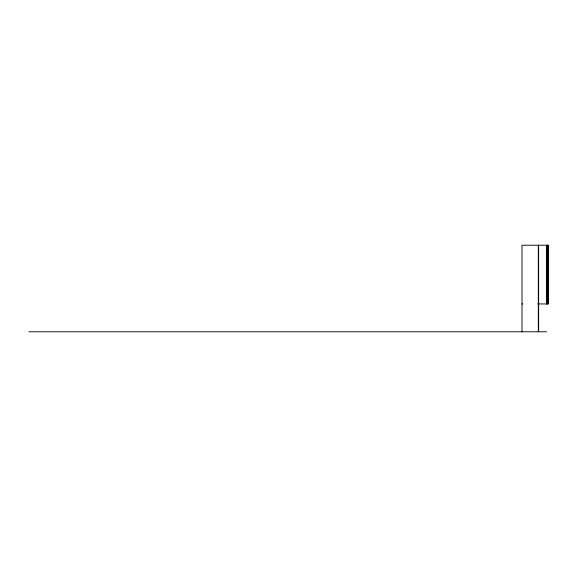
<?xml version="1.0" encoding="UTF-8"?>
<svg xmlns="http://www.w3.org/2000/svg" width="577" height="577" viewBox="0 0 577 577"><rect width="100%" height="100%" fill="white"/><g stroke="black" fill="none" stroke-linecap="round" stroke-linejoin="round"><path stroke-width="0.87" d="M521.997 303.935L522.719 303.935M537.699 303.935L548.15 303.935L548.15 245.225L521.997 245.225L521.997 331.775M28.85 331.775L546.52 331.775M548.02 245.225L548.027 303.935M547.631 245.225L547.631 303.935M546.989 245.225L546.989 303.935M546.513 245.225L546.513 303.935M538.622 245.225L538.651 331.775M538.319 245.225L538.319 331.775"/></g></svg>
